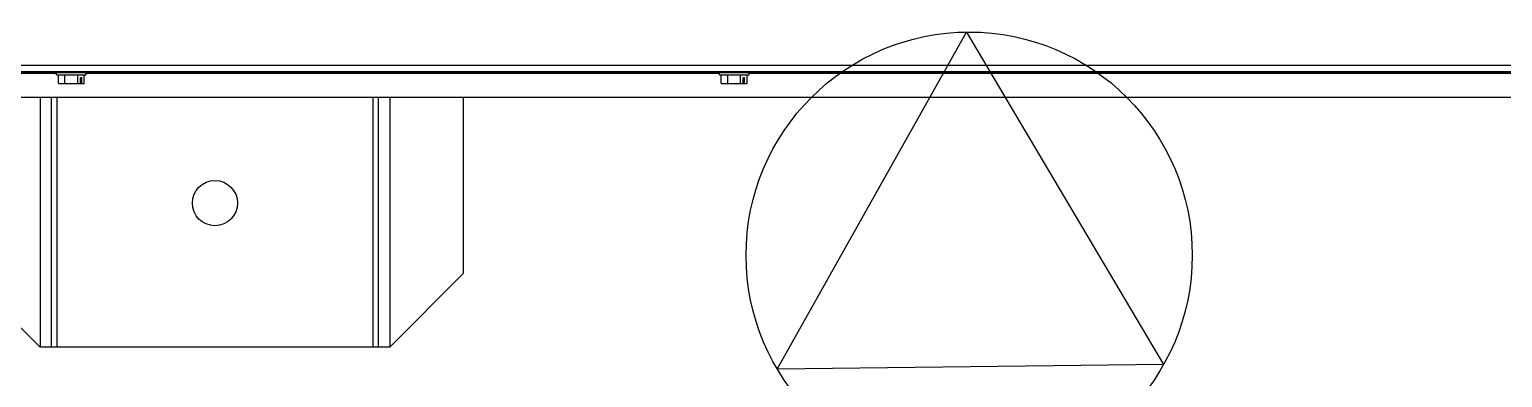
# Model space of a CAD drawing. Header units: metres. Extents: x -367 to 374, y -238 to 224.
# Drawn here: x 240.604 to 241.126, y 215.939 to 216.062 of the extents above; entities that cross this region are included whole.
import ezdxf
from ezdxf.enums import TextEntityAlignment as Align

# ---------------------------------------------------------------- set-up
doc = ezdxf.new("R2010")
doc.units = ezdxf.units.M
for name, color, linetype in [('ARCOND3', 3, 'Continuous'), ('ELE-ALIMENTADORES', 160, 'Continuous'), ('LA_BAU_BASES GERAIS_R00$0$ARQ-XREF-ATT', 8, 'Continuous'), ('LA_BAU_BASES GERAIS_R00$0$BASE', 253, 'Continuous'), ('LA_BAU_BASES GERAIS_R00$0$dutos', 31, 'Continuous')]:
    doc.layers.add(name, color=color, linetype=linetype)
doc.styles.add('LA_BAU_BASES GERAIS_R00$0$R60-125-RS', font='romans.shx', dxfattribs={"height": 0.19})
doc.styles.add('LA_BAU_BASES GERAIS_R00$0$R80-100-RS', font='romans.shx', dxfattribs={"height": 0.203})

# ---------------------------------------------------------------- blocks, each defined once
blk = doc.blocks.new('LA_BAU_BASES GERAIS_R00$0$A$C5BA41825')
at = {"layer": 'LA_BAU_BASES GERAIS_R00$0$dutos', "color": 251}
for p, q in [((-28.5687384717088, 38.10750033014574), (-22.755, 38.10750033014574)), ((-25.10935838038226, 38.10962436454304), (-26.17135838038226, 38.10962436454304)), ((-25.11190838038226, 38.107074364543), (-26.16880838038226, 38.107074364543)), ((-26.13618838038299, 38.10678147132376), (-26.16880838038226, 38.10678147132376)), ((-26.13618838038299, 38.10628436454272), (-26.13618838038299, 38.107074364543)), ((-26.12568838038299, 38.10628436454272), (-26.12568838038299, 38.107074364543)), ((-25.90118838038263, 38.10678147132376), (-26.12568838038299, 38.10678147132376)), ((-25.90118838038263, 38.10628436454272), (-25.90118838038263, 38.107074364543)), ((-25.89068838038262, 38.10628436454272), (-25.89068838038262, 38.107074364543)), ((-25.21945838038226, 38.10678147132376), (-25.89068838038262, 38.10678147132376)), ((-26.13618838038299, 38.10628436454272), (-26.12568838038299, 38.10628436454272)), ((-26.13551099451463, 38.10323436454303), (-26.13551099451463, 38.10628436454272)), ((-26.13551099451463, 38.10323436454303), (-26.12865207331717, 38.10323436454303)), ((-26.13322468744881, 38.10323436454303), (-26.13322468744881, 38.10628436454272)), ((-26.12865207331717, 38.10323436454303), (-26.12865207331717, 38.10628436454272)), ((-26.12865207331717, 38.10323436454303), (-26.12636576625026, 38.10323436454303)), ((-26.12775891978408, 38.10323436454303), (-26.12775891978408, 38.10523436454264)), ((-26.12725891978335, 38.10523436454264), (-26.12775891978408, 38.10523436454264)), ((-26.12725891978335, 38.10323436454303), (-26.12725891978335, 38.10523436454264)), ((-26.12636576625026, 38.10323436454303), (-26.12636576625026, 38.10628436454272)), ((-25.90118838038263, 38.10628436454272), (-25.89068838038262, 38.10628436454272)), ((-25.90051099451426, 38.10323436454303), (-25.90051099451426, 38.10628436454272)), ((-25.90051099451426, 38.10323436454303), (-25.89365207331681, 38.10323436454303)), ((-25.89822468744844, 38.10323436454303), (-25.89822468744844, 38.10628436454272)), ((-25.89365207331681, 38.10323436454303), (-25.89365207331681, 38.10628436454272)), ((-25.89365207331681, 38.10323436454303), (-25.89136576625099, 38.10323436454303)), ((-25.89275891978372, 38.10323436454303), (-25.89275891978372, 38.10523436454264)), ((-25.89225891978408, 38.10523436454264), (-25.89275891978372, 38.10523436454264)), ((-25.89225891978408, 38.10323436454303), (-25.89225891978408, 38.10523436454264)), ((-25.89136576625099, 38.10323436454303), (-25.89136576625099, 38.10628436454272)), ((-25.11190838038226, 38.09829618994956), (-26.16880838038226, 38.09829618994956)), ((-26.14205838038262, 38.09829618994956), (-26.14205838038262, 38.00987436454307)), ((-26.13810838038299, 38.09829618994956), (-26.13810838038299, 38.00987436454307)), ((-26.13605838038262, 38.09829618994956), (-26.13605838038262, 38.00987436454307)), ((-26.02405838038226, 38.09829618994956), (-26.02405838038226, 38.00987436454307)), ((-26.02200838038299, 38.00987436454307), (-26.02200838038299, 38.09829618994956)), ((-26.01805838038226, 38.09829618994956), (-26.01805838038226, 38.00987436454307)), ((-25.99200838038299, 38.09829618994956), (-25.99200838038299, 38.03592436454346)), ((-26.14205838038262, 38.00987436454307), (-26.16810838038299, 38.03592436454346)), ((-26.01805838038226, 38.00987436454307), (-25.99200838038299, 38.03592436454346)), ((-26.01805838038226, 38.00987436454307), (-26.14205838038262, 38.00987436454307))]:
    blk.add_line(p, q, dxfattribs=at)
blk.add_circle((-26.08005838038299, 38.060874364543), 0.00799999999963636, dxfattribs=at)
blk = doc.blocks.new('LA_BAU_BASES GERAIS_R00')
at = {"layer": 'LA_BAU_BASES GERAIS_R00$0$ARQ-XREF-ATT'}
blk.add_blockref('LA_BAU_BASES GERAIS_R00$0$A$C5BA41825', (266.75, 177.9399999999999), dxfattribs=at)
at = {"layer": 'LA_BAU_BASES GERAIS_R00$0$BASE', "style": 'LA_BAU_BASES GERAIS_R00$0$R60-125-RS'}
for p in [(242.7815727361595, 218.919159373358), (358.6365727361596, 192.964159373358)]:
    blk.add_attdef('S', text='', height=0.19, rotation=90, dxfattribs=at).set_placement(p, align=Align.MIDDLE_CENTER)
at = {"layer": 'LA_BAU_BASES GERAIS_R00$0$BASE', "style": 'LA_BAU_BASES GERAIS_R00$0$R80-100-RS'}
blk.add_attdef('ACESSO', text='', height=0.203, dxfattribs=at).set_placement((365.922255870473, 191.9868442639211), align=Align.TOP_CENTER)
at = {"layer": 'LA_BAU_BASES GERAIS_R00$0$BASE', "style": 'LA_BAU_BASES GERAIS_R00$0$R60-125-RS'}
blk.add_attdef('S', text='', height=0.19, dxfattribs=at).set_placement((266.114159373358, 180.9134272638404), align=Align.MIDDLE_CENTER)
blk = doc.blocks.new('A$C04634F56')
at = {"layer": 'ARCOND3', "color": 10}
blk.add_lwpolyline([(1.250000806235221, 0.3349359409686485), (1.250000806235221, 4.665062959890861), (5.000000806235221, 2.499999450428845)], close=True, dxfattribs=at)
blk.add_circle((2.500000806235221, 2.499999450428845), 2.5, dxfattribs=at)

msp = doc.modelspace()

# ---------------------------------------------------------------- block references
at = {"layer": 'ELE-ALIMENTADORES', "color": 2}
msp.add_blockref('LA_BAU_BASES GERAIS_R00', (0, 0), dxfattribs=at)
at = {"layer": 'ELE-ALIMENTADORES', "color": 10, "xscale": 0.03164062500005536, "yscale": 0.03164062499990905, "zscale": 0.03164062500000001, "rotation": 90.65785974737645}
msp.add_blockref('A$C04634F56', (241.0173644336604, 215.904210810959), dxfattribs=at)

doc.saveas('drawing.dxf')
